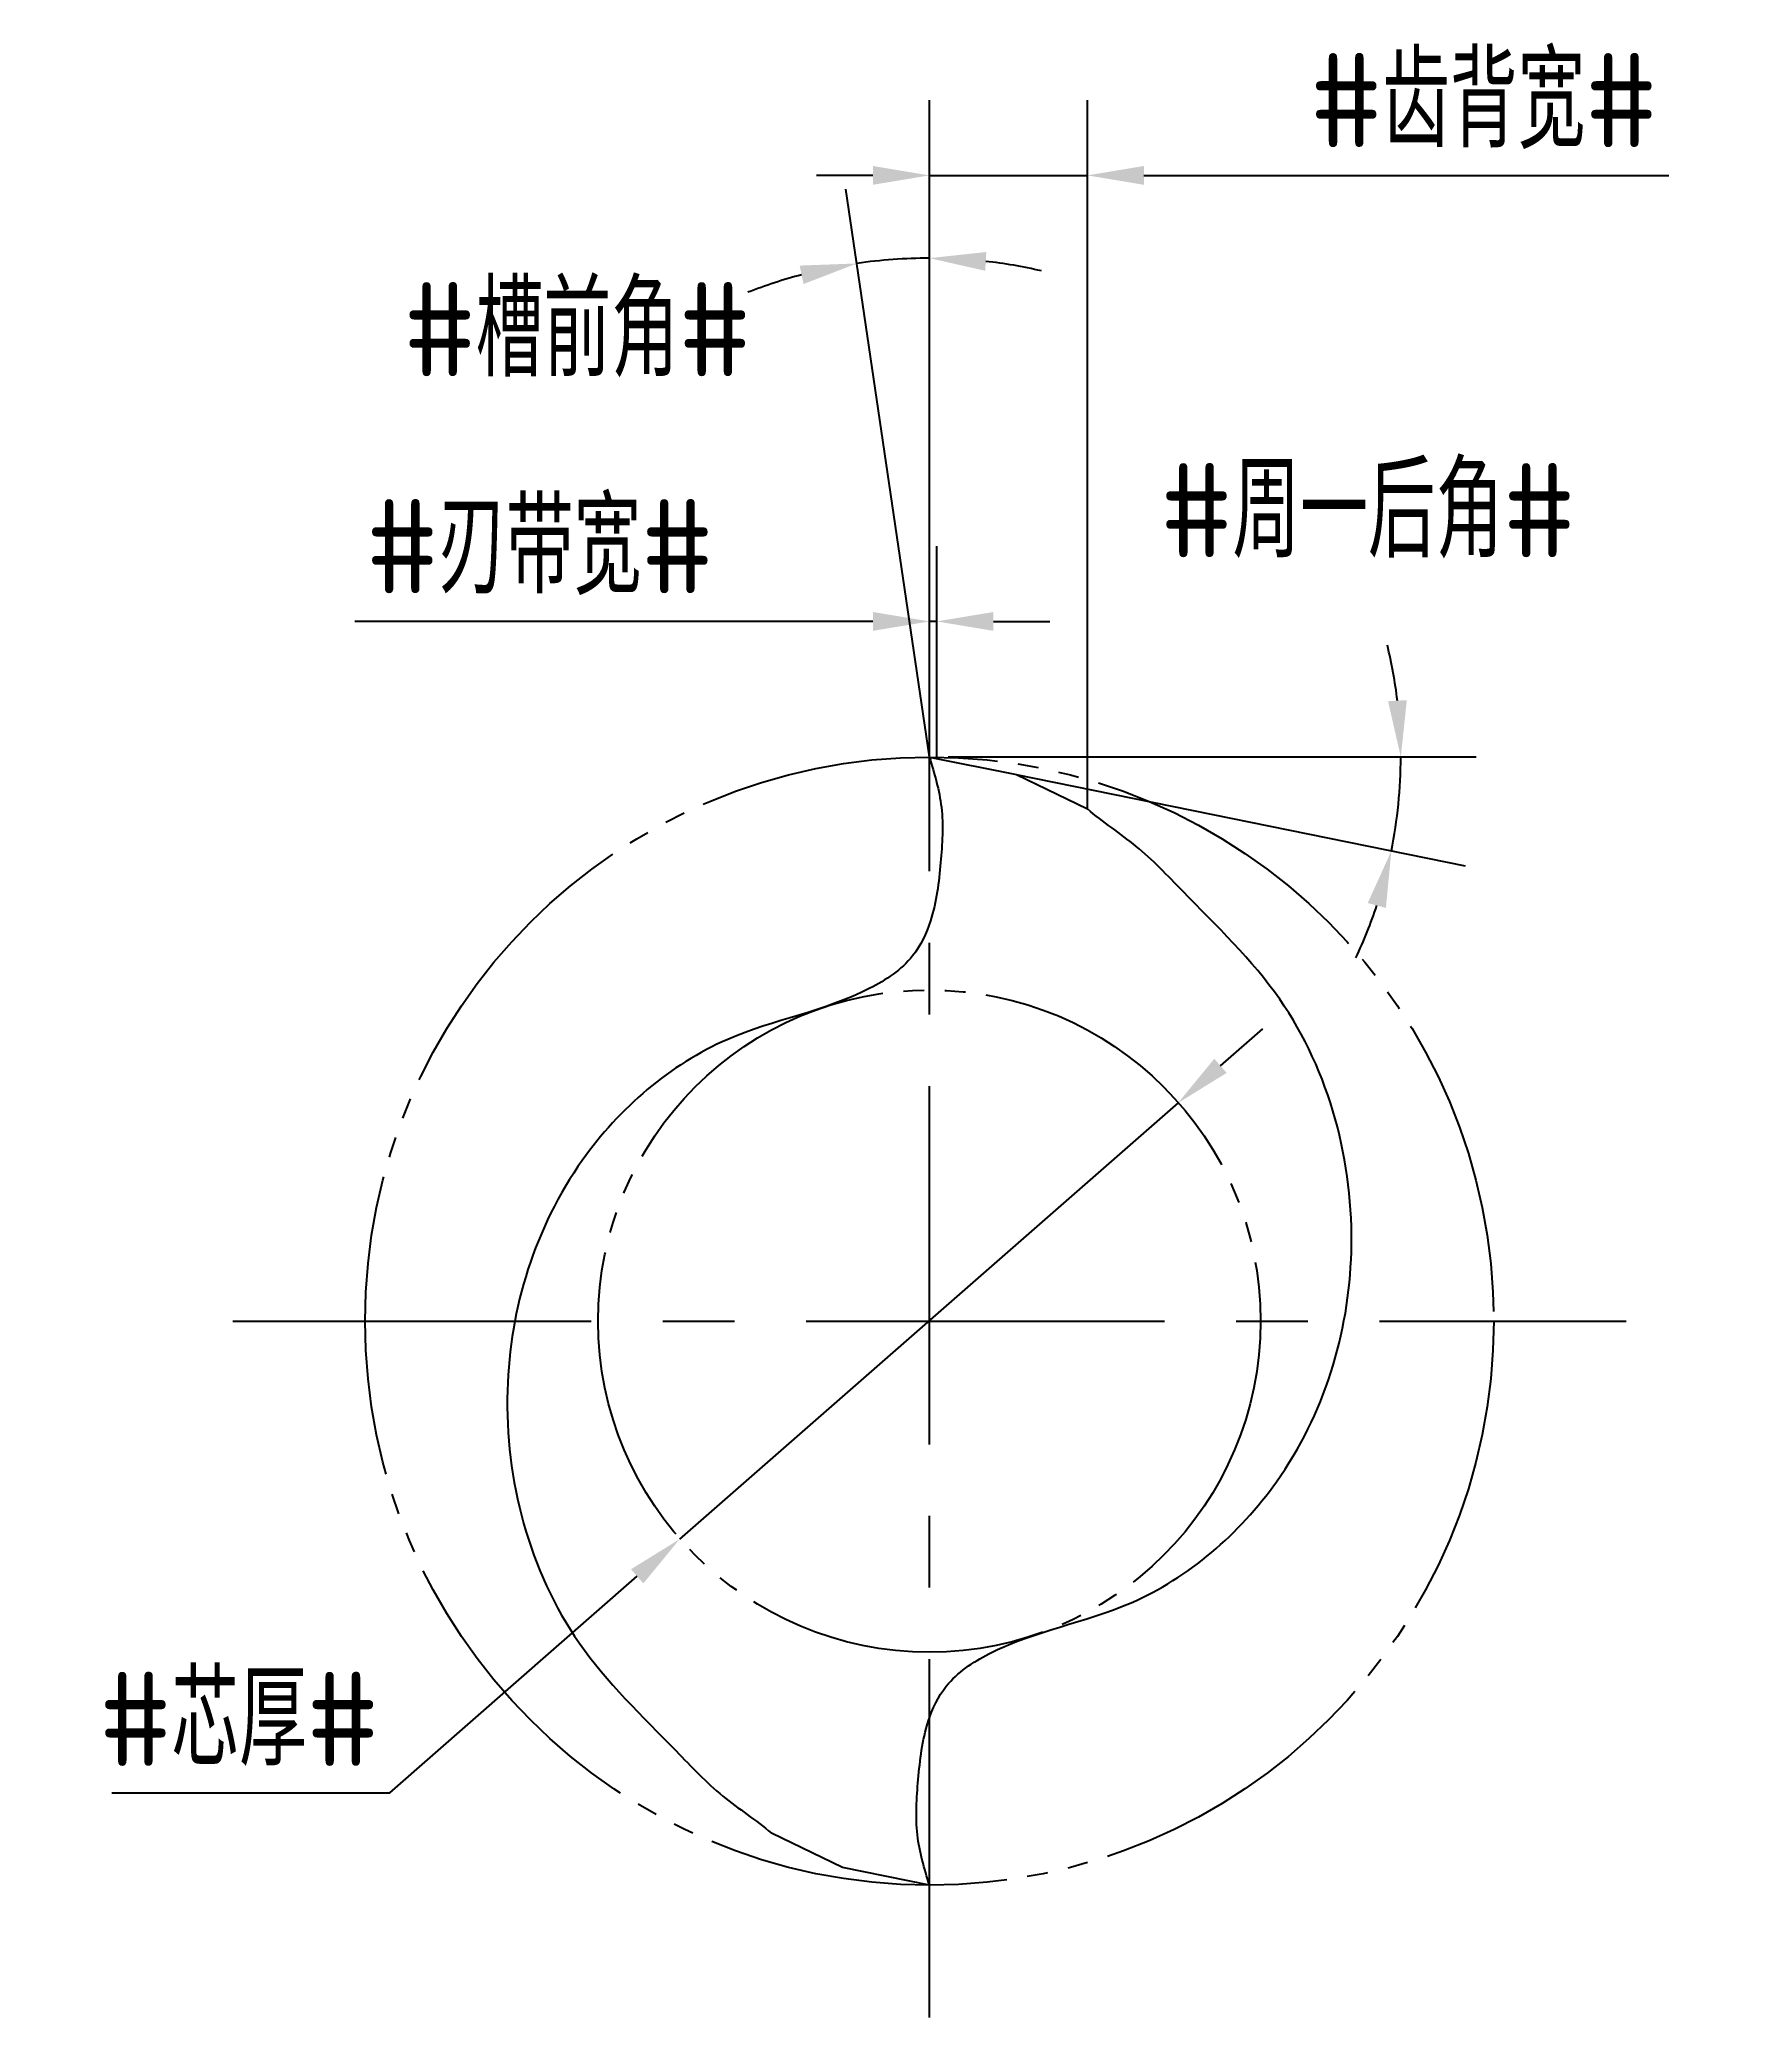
# Model space of a CAD drawing. Header units: millimetres. Extents: x 270.2 to 315.6, y 441.5 to 494.1.
import ezdxf

# ---------------------------------------------------------------- set-up
doc = ezdxf.new("R2010")
doc.units = ezdxf.units.MM
for name, pattern in [('ACAD_ISO04W100', [30, 24, -3, 0, -3]), ('CENTER', [50.8, 31.75, -6.35, 6.35, -6.35]), ('JIS_09_08', [10.75, 8, -0.55, 0.55, -0.55, 0.55, -0.55])]:
    doc.linetypes.add(name, pattern=pattern)
for name, color, linetype in [('中心线', 2, 'ACAD_ISO04W100'), ('标注', 7, 'Continuous'), ('虚线轮廓', 1, 'Continuous'), ('轮廓', 4, 'Continuous')]:
    doc.layers.add(name, color=color, linetype=linetype)
doc.styles.add('CFST0', font='gbenor.shx', dxfattribs={"bigfont": 'gbcbig.shx'})
doc.dimstyles.new('TYToolDesignC1-1', dxfattribs={"dimtxt": 2.5, "dimasz": 1.5, "dimexe": 2, "dimexo": 0, "dimtad": 1, "dimtoh": 1, "dimdec": 3, "dimdsep": 46, "dimtxsty": 'CFST0', "dimcen": 2.502, "dimclrd": 3, "dimclre": 3, "dimclrt": 3, "dimazin": 2, "dimtfac": 1, "dimtdec": 3, "dimtmove": 0, "dimatfit": 3, "dimfxl": 1, "dimarcsym": 0})

# ---------------------------------------------------------------- blocks, each defined once
blk = doc.blocks.new('*D5')
at = {"layer": 'Defpoints', "color": 0, "transparency": 16777216}
for p in [(300.488, 465.811), (287.241, 454.212)]:
    blk.add_point(p, dxfattribs=at)
at = {"layer": '标注', "color": 3, "lineweight": -2, "transparency": 16777216}
for p, q in [((301.617, 466.799), (302.745, 467.787)), ((300.488, 465.811), (287.241, 454.212)), ((279.538, 447.468), (286.113, 453.224)), ((272.148, 447.468), (279.538, 447.468))]:
    blk.add_line(p, q, dxfattribs=at)
at = {"layer": '标注', "color": 3, "transparency": 16777216}
for points in [[(301.452, 466.987), (301.782, 466.611), (300.488, 465.811)], [(285.948, 453.412), (286.277, 453.036), (287.241, 454.212)]]:
    blk.add_solid(points, dxfattribs=at)
at = {"layer": '标注', "color": 3, "transparency": 16777216, "insert": (275.531, 449.426), "char_height": 2.5, "attachment_point": 5, "style": 'CFST0'}
blk.add_mtext('#芯厚#', dxfattribs=at)
blk = doc.blocks.new('*D3')
at = {"layer": 'Defpoints', "color": 0, "transparency": 16777216}
for p in [(293.235, 488.261), (293.88, 475.012), (293.88, 475.012), (293.88, 474.072), (294.14, 473.242)]:
    blk.add_point(p, dxfattribs=at)
at = {"layer": '标注', "color": 3, "lineweight": -2, "transparency": 16777216}
for q in [(293.88, 490.277), (291.661, 490.115)]:
    blk.add_line((293.88, 475.012), q, dxfattribs=at)
for start, end in [(90, 98.3566), (77.0353, 83.5176), (104.8389, 111.3213)]:
    blk.add_arc((293.88, 475.012), 13.265, start, end, dxfattribs=at)
at = {"layer": '标注', "color": 3, "transparency": 16777216}
for points in [[(290.432, 488.079), (290.533, 487.589), (291.952, 488.136)], [(295.363, 487.942), (295.392, 488.441), (293.88, 488.277)]]:
    blk.add_solid(points, dxfattribs=at)
at = {"layer": '标注', "color": 3, "transparency": 16777216, "insert": (284.52, 486.369), "char_height": 2.5, "attachment_point": 5, "style": 'CFST0'}
blk.add_mtext('#槽前角#', dxfattribs=at)
blk = doc.blocks.new('*D1')
at = {"layer": 'Defpoints', "color": 0, "transparency": 16777216}
for p in [(293.88, 475.012), (293.88, 475.012), (294.38, 475.012), (296.19, 474.542), (306.298, 473.34)]:
    blk.add_point(p, dxfattribs=at)
at = {"layer": '标注', "color": 3, "lineweight": -2, "transparency": 16777216}
for p, q in [((294.38, 475.012), (308.41, 475.012)), ((296.19, 474.542), (308.118, 472.114))]:
    blk.add_line(p, q, dxfattribs=at)
for start, end in [(6.8629, 13.7258), (348.4994, 360), (334.7736, 341.6365)]:
    blk.add_arc((293.88, 475.012), 12.53, start, end, dxfattribs=at)
at = {"layer": '标注', "color": 3, "transparency": 16777216}
for points in [[(306.57, 476.524), (306.071, 476.494), (306.41, 475.012)], [(305.531, 471.128), (306.014, 470.999), (306.159, 472.513)]]:
    blk.add_solid(points, dxfattribs=at)
at = {"layer": '标注', "color": 3, "transparency": 16777216, "insert": (305.535, 481.556), "char_height": 2.5, "attachment_point": 5, "style": 'CFST0'}
blk.add_mtext('#周一后角#', dxfattribs=at)
blk = doc.blocks.new('*D2')
at = {"layer": 'Defpoints', "color": 0, "transparency": 16777216}
for p in [(298.08, 490.478), (293.88, 475.012), (298.08, 473.632)]:
    blk.add_point(p, dxfattribs=at)
at = {"layer": '标注', "color": 3, "lineweight": -2, "transparency": 16777216}
for p, q in [((293.88, 475.012), (293.88, 492.478)), ((298.08, 473.632), (298.08, 492.478)), ((292.38, 490.478), (290.88, 490.478)), ((293.88, 490.478), (298.08, 490.478)), ((299.58, 490.478), (313.532, 490.478))]:
    blk.add_line(p, q, dxfattribs=at)
at = {"layer": '标注', "color": 3, "transparency": 16777216}
for points in [[(292.38, 490.728), (292.38, 490.228), (293.88, 490.478)], [(299.58, 490.728), (299.58, 490.228), (298.08, 490.478)]]:
    blk.add_solid(points, dxfattribs=at)
at = {"layer": '标注', "color": 3, "transparency": 16777216, "insert": (308.615, 492.45), "char_height": 2.5, "attachment_point": 5, "style": 'CFST0'}
blk.add_mtext('#齿背宽#', dxfattribs=at)
blk = doc.blocks.new('*D4')
at = {"layer": 'Defpoints', "color": 0, "transparency": 16777216}
for p in [(294.08, 478.617), (293.88, 475.012), (294.08, 475.012)]:
    blk.add_point(p, dxfattribs=at)
at = {"layer": '标注', "color": 3, "lineweight": -2, "transparency": 16777216}
for p, q in [((293.88, 475.012), (293.88, 480.617)), ((294.08, 475.012), (294.08, 480.617)), ((292.38, 478.617), (278.606, 478.617)), ((294.08, 478.617), (293.88, 478.617)), ((295.58, 478.617), (297.08, 478.617))]:
    blk.add_line(p, q, dxfattribs=at)
at = {"layer": '标注', "color": 3, "transparency": 16777216}
for points in [[(292.38, 478.867), (292.38, 478.367), (293.88, 478.617)], [(295.58, 478.867), (295.58, 478.367), (294.08, 478.617)]]:
    blk.add_solid(points, dxfattribs=at)
at = {"layer": '标注', "color": 3, "transparency": 16777216, "insert": (283.524, 480.588), "char_height": 2.5, "attachment_point": 5, "style": 'CFST0'}
blk.add_mtext('#刃带宽#', dxfattribs=at)

msp = doc.modelspace()

# ---------------------------------------------------------------- linework, layer by layer
at = {"layer": '中心线', "linetype": 'CENTER', "ltscale": 0.3}
for p, q in [((293.8798, 441.4935), (293.8798, 478.5295)), ((275.3617, 460.0115), (312.3978, 460.0115))]:
    msp.add_line(p, q, dxfattribs=at)
at = {"layer": '虚线轮廓', "color": 7, "linetype": 'JIS_09_08'}
for radius in [15, 8.8047]:
    msp.add_circle((293.8798, 460.0115), radius, dxfattribs=at)
at = {"layer": '轮廓', "linetype": 'Continuous'}
for p, q in [((293.8798, 475.0115), (296.1907, 474.5436)), ((296.1907, 474.5436), (298.0798, 473.6289)), ((291.5688, 445.4794), (289.6798, 446.3941)), ((293.8798, 445.0115), (291.5688, 445.4794))]:
    msp.add_line(p, q, dxfattribs=at)
for points in [[(293.8798, 475.0115), (294.0122, 474.5692), (294.2863, 473.6532), (294.1832, 472.1678), (294.0326, 470.8092), (293.4395, 469.5525), (291.5664, 468.3148), (288.0597, 467.7678), (283.9159, 464.1867), (282.0012, 458.0307), (283.5993, 452.0161), (286.6666, 449.1071), (288.3171, 447.3493), (289.2673, 446.7449), (289.6798, 446.3941)], [(293.8798, 445.0115), (293.7474, 445.4538), (293.4732, 446.3698), (293.5763, 447.8552), (293.7269, 449.2138), (294.3201, 450.4705), (296.1931, 451.7082), (299.6999, 452.2552), (303.8436, 455.8363), (305.7583, 461.9923), (304.1603, 468.0069), (301.0929, 470.9159), (299.4425, 472.6737), (298.4923, 473.2781), (298.0798, 473.6289)]]:
    msp.add_open_spline(points, degree=3, knots=[0, 0, 0, 0, 1.373864, 2.8452398, 4.4133946, 5.4666549, 6.88846, 10.9045266, 15.9327156, 22.3647847, 29.3434622, 33.2051483, 34.9321883, 36.5566497, 36.5566497, 36.5566497, 36.5566497], dxfattribs=at)

# ---------------------------------------------------------------- dimensions: what is measured, and where the dimension line sits
at = {"layer": '标注'}
for base, p2, text, picture, middle in [((298.0798, 490.4782), (298.0798, 473.6315), '#齿背宽#', '*D2', (308.6146, 490.4782)), ((294.0798, 478.6165), (294.0798, 475.0115), '#刃带宽#', '*D4', (283.5237, 478.6165))]:
    dim = msp.add_linear_dim(base=base, p1=(293.8798, 475.0115), p2=p2, text=text, dimstyle='TYToolDesignC1-1', dxfattribs=at)
    dim.commit()
    dim.dimension.update_dxf_attribs({"geometry": picture, "text_midpoint": middle, "dimtype": 160})
for base, line1, line2, text, picture, middle in [((293.2351, 488.261), ((293.8798, 475.0115), (293.8798, 474.0715)), ((293.8798, 475.0115), (294.1398, 473.2415)), '#槽前角#', '*D3', (284.5201, 484.4115)), ((306.2982, 473.3397), ((293.8798, 475.0115), (296.1898, 474.5415)), ((293.8798, 475.0115), (294.3798, 475.0115)), '#周一后角#', '*D1', (305.5349, 479.6125))]:
    dim = msp.add_angular_dim_2l(base=base, line1=line1, line2=line2, text=text, dimstyle='TYToolDesignC1-1', dxfattribs=at)
    dim.commit()
    dim.dimension.update_dxf_attribs({"geometry": picture, "text_midpoint": middle, "dimtype": 162})
dim = msp.add_diameter_dim_2p(p1=(300.4883, 465.8106), p2=(287.2412, 454.2124), text='#芯厚#', dimstyle='TYToolDesignC1-1', dxfattribs=at)
dim.commit()
dim.dimension.update_dxf_attribs({"geometry": '*D5', "text_midpoint": (275.5308, 447.4682), "dimtype": 163})

doc.saveas('drawing.dxf')
